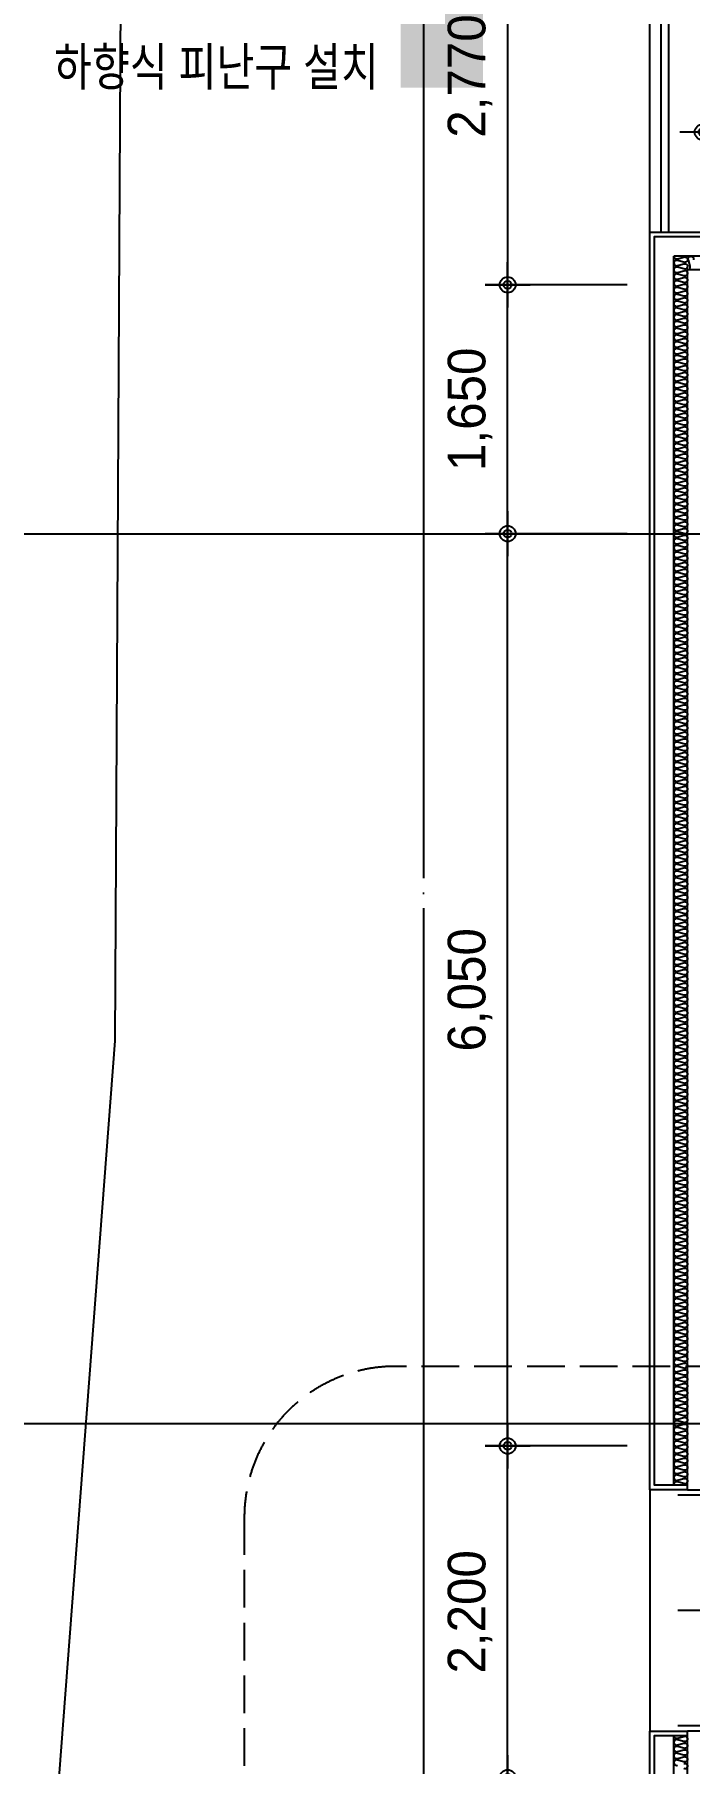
# Model space of a CAD drawing. Header units: millimetres. Extents: x 0 to 1390178, y 0 to 110113.
# Drawn here: x 518692 to 523035, y 28526 to 39991 of the extents above; entities that cross this region are included whole.
import ezdxf
from ezdxf.enums import TextEntityAlignment as Align
from ezdxf.xclip import XClip

# ---------------------------------------------------------------- set-up
doc = ezdxf.new("R2018")
doc.units = ezdxf.units.MM
doc.header["$LTSCALE"] = 100
doc.header["$XCLIPFRAME"] = 0
for name, pattern in [('HID2', [3.5, 2.5, -1]), ('X - 평면도$0$CEN', [62, 60, -1, 0, -1]), ('X - 평면도$0$HID', [1.5, 1, -0.5]), ('X - 평면도$0$HIDDEN', [0.375, 0.25, -0.125])]:
    doc.linetypes.add(name, pattern=pattern)
doc.layers.get('DEFPOINTS').update_dxf_attribs({"color": 145})
for name, color, linetype in [('AA-XXXX-TEXT', 3, 'Continuous'), ('DIM', 7, 'Continuous'), ('sm3', 3, 'HID2'), ('X - SHEET$0$AA-BORD-TEXT', 3, 'Continuous'), ('X - 평면도$0$00-피난사다리', 8, 'Continuous'), ('X - 평면도$0$A-CEN', 1, 'X - 평면도$0$CEN'), ('X - 평면도$0$A-INS', 9, 'Continuous'), ('X - 평면도$0$A-TILE', 253, 'Continuous'), ('X - 평면도$0$AA-DWXM-DOOR', 4, 'Continuous'), ('X - 평면도$0$AA-DWXM-WIND', 4, 'Continuous'), ('X - 평면도$0$AA-EL-PCN4', 4, 'Continuous'), ('X - 평면도$0$AA-EL-PCN8', 8, 'Continuous'), ('X - 평면도$0$AA-WAXM-CONC', 2, 'Continuous'), ('X - 평면도$0$AA-XXXX-CNTL', 1, 'X - 평면도$0$CEN'), ('X - 평면도$0$AA-XXXX-FINL', 6, 'Continuous')]:
    doc.layers.add(name, color=color, linetype=linetype)
doc.layers.add('X - 평면도$0$DEFPOINT', color=163, linetype='Continuous', plot=False)
doc.styles.add('HAUD01', font='Dotum.ttf')
doc.styles.get("Standard").update_dxf_attribs({"font": 'Dotum.ttf'})
doc.styles.add('X - SHEET$0$HAUD01', font='Dotum.ttf')
doc.dimstyles.new('HAUD-80', dxfattribs={"dimscale": 100, "dimtxt": 2.5, "dimasz": 0.5, "dimexe": 0, "dimexo": 1.5, "dimgap": 1, "dimtad": 1, "dimdec": 0, "dimdsep": 46, "dimlunit": 6, "dimtxsty": 'HAUD01', "dimblk": 'Z_DOT', "dimcen": 2.5, "dimdle": 1.5, "dimclrd": 7, "dimclre": 7, "dimclrt": 4, "dimadec": 0, "dimazin": 0, "dimtfac": 1, "dimtdec": 0, "dimtix": 1, "dimtmove": 2, "dimatfit": 3, "dimfxl": 1, "dimtvp": 1, "dimtolj": 1, "dimtzin": 0, "dimarcsym": 0})

# ---------------------------------------------------------------- blocks, each defined once
blk = doc.blocks.new('X - SHEET$0$HAUDsheetV')
at = {"layer": 'X - SHEET$0$AA-BORD-TEXT', "color": 3, "style": 'X - SHEET$0$HAUD01'}
for tag, p in [('PJCode', (786, 567.94)), ('작성자', (786.11, 194.82)), ('검토자', (786.11, 181.82)), ('최종검토자', (786.11, 168.82)), ('승인자', (786.11, 155.82)), ('일자', (786.83, 144.02)), ('개정번호', (812, 65.92))]:
    blk.add_attdef(tag, text='', height=3, dxfattribs=at).set_placement(p, align=Align.MIDDLE_CENTER)
at = {"layer": 'X - SHEET$0$AA-BORD-TEXT', "color": 3, "lineweight": 30, "flags": 104}
blk.add_attdef('PJTitle', text='', height=4, dxfattribs=at).set_placement((787.25, 536.62), align=Align.MIDDLE_CENTER)
blk = doc.blocks.new('X - SHEET')
ref = blk.add_blockref('X - SHEET$0$HAUDsheetV', (-100, 0), dxfattribs=dict(xscale=100, yscale=100, zscale=100))
lines = blk.add_mtext('중랑구 상봉동 116-49번지 일원 2030 청년주택 \\P신축공사', dxfattribs={"layer": 'X - SHEET$0$AA-BORD-TEXT', "color": 3, "insert": (78625, 53662), "char_height": 5056.52, "attachment_point": 1})
ref.add_attrib('PJTitle', '', (78625, 53662), dxfattribs={"flags": 104}).embed_mtext(lines)
blk = doc.blocks.new('X - 평면도$0$A$C5FB3742D')
at = {"layer": 'X - 평면도$0$AA-DWXM-DOOR', "color": 8}
for p, q in [((40, 640), (644, 640)), ((55, 600), (665, 600)), ((55, 540), (665, 540))]:
    blk.add_line(p, q, dxfattribs=at)
at = {"layer": 'X - 평면도$0$AA-DWXM-DOOR'}
for points in [[(680, 1280), (680, 640), (644, 640), (644, 1280), (680, 1280)], [(10, 640), (10, 540), (55, 540), (55, 600), (40, 600), (40, 640), (10, 640)], [(710, 640), (710, 540), (665, 540), (665, 600), (680, 600), (680, 640), (710, 640)]]:
    blk.add_lwpolyline(points, dxfattribs=at)
blk.add_arc((680, 640), 640, 90, 180, dxfattribs=at)
at = {"layer": 'X - 평면도$0$DEFPOINT'}
for p, q in [((0, 640), (0, 540)), ((720, 640), (720, 540))]:
    blk.add_line(p, q, dxfattribs=at)
blk = doc.blocks.new('X - 평면도$0$A$Ca3206710')
at = {"layer": 'X - 평면도$0$00-피난사다리', "linetype": 'X - 평면도$0$HID'}
for p, q in [((730, 350), (0, -350)), ((730, -350), (0, 350))]:
    blk.add_line(p, q, dxfattribs=at)
blk.add_lwpolyline([(730, -350), (0, -350), (0, 350), (730, 350)], close=True, dxfattribs=at)
blk.add_lwpolyline([(671, -320), (59, -320, -0.418138), (30, -291), (30, 291, -0.418138), (59, 320), (671, 320, -0.311699), (700, 291), (700, -291, -0.314159)], format="xyb", close=True, dxfattribs=at)
blk.add_circle((378, 0), 325, dxfattribs=at)
blk = doc.blocks.new('X - 평면도$0$A$Ce2f8f54b')
at = {"layer": 'X - 평면도$0$00-피난사다리'}
blk.add_hatch(color=256, dxfattribs=at).paths.add_polyline_path([(-46, 632), (0, 676), (46, 632), (23, 632), (23, 570), (-23, 570), (-23, 632)])
at = {"layer": 'X - 평면도$0$00-피난사다리', "color": 4}
blk.add_line((-350, 54, 0), (350, 54, 0), dxfattribs=at)
blk.add_lwpolyline([(350, 0), (-350, 0), (-350, 730), (350, 730)], close=True, dxfattribs=at)
at = {"layer": 'X - 평면도$0$00-피난사다리', "linetype": 'X - 평면도$0$HIDDEN', "elevation": 0}
blk.add_lwpolyline([(320, 671), (320, 59, -0.414214), (291, 30), (-291, 30, -0.414214), (-320, 59), (-320, 671, -0.414214), (-291, 700), (291, 700, -0.414214)], format="xyb", close=True, dxfattribs=at)
at = {"layer": 'X - 평면도$0$00-피난사다리', "elevation": 0}
for points in [[(-46, 632), (0, 676), (46, 632), (23, 632), (23, 570), (-23, 570), (-23, 632)], [(-305, 54), (-327, 54), (-327, 167), (-305, 167)], [(327, 54), (305, 54), (305, 167), (327, 167)], [(-122, 54), (-122, 77), (-256, 77), (-256, 54)], [(94, 27), (94, 54), (-94, 54), (-94, 27)], [(122, 54), (122, 77), (256, 77), (256, 54)]]:
    blk.add_lwpolyline(points, close=True, dxfattribs=at)
at = {"layer": 'X - 평면도$0$00-피난사다리', "color": 4}
blk.add_circle((0, 378, 0), 325, dxfattribs=at)
blk = doc.blocks.new('X - 평면도$0$A$Ca230da53')
at = {"layer": 'X - 평면도$0$A-TILE'}
for p, q in [((550, 0), (550, -1100)), ((750, 0), (750, -40)), ((950, 0), (950, -40)), ((1150, 0), (1150, -40)), ((450, -200), (730, -200)), ((750, -263), (750, -1100)), ((450, -400), (821, -400)), ((950, -540), (950, -1100)), ((450, -600), (1040, -600)), ((1150, -648), (1150, -1100)), ((450, -800), (1350, -800)), ((450, -1000), (1350, -1000)), ((450, -1200), (550, -1200)), ((1280, -1200), (1350, -1200)), ((450, -1400), (550, -1400)), ((1280, -1400), (1350, -1400)), ((450, -1600), (550, -1600)), ((1280, -1600), (1350, -1600)), ((450, -1800), (550, -1800)), ((550, -1800), (550, -2070)), ((750, -1800), (750, -2070)), ((950, -1800), (950, -2070)), ((1150, -1800), (1150, -2070)), ((1280, -1800), (1350, -1800)), ((450, -2000), (1350, -2000))]:
    blk.add_line(p, q, dxfattribs=at)
at = {"layer": 'X - 평면도$0$AA-DWXM-WIND', "color": 8}
for p, q in [((1350, -2010), (1350, -710)), ((1450, -2010), (1450, -710))]:
    blk.add_line(p, q, dxfattribs=at)
at = {"layer": 'X - 평면도$0$AA-DWXM-WIND'}
for p, q in [((1390, -710), (1390, -2010)), ((1410, -710), (1410, -2010))]:
    blk.add_line(p, q, dxfattribs=at)
blk.add_lwpolyline([(1350, -2010), (1350, -2060), (1450, -2060), (1450, -2010)], close=True, dxfattribs=at)
at = {"layer": 'X - 평면도$0$AA-EL-PCN4'}
for p, q in [((0, -2070), (0, 0)), ((75, -2070), (75, 0)), ((125, -2070), (125, 0)), ((450, -2070), (450, 0))]:
    blk.add_line(p, q, dxfattribs=at)
blk.add_blockref('X - 평면도$0$A$Ca3206710', (550, -715, 0))
at = {"xscale": -1, "rotation": 270}
blk.add_blockref('X - 평면도$0$A$Ce2f8f54b', (550, -1450), dxfattribs=at)
at = {"layer": 'X - 평면도$0$AA-WAXM-CONC', "rotation": 90}
blk.add_blockref('X - 평면도$0$A$C5FB3742D', (1990, -720), dxfattribs=at)
blk = doc.blocks.new('X - 평면도$0$2F PL')
at = {"layer": 'X - 평면도$0$AA-WAXM-CONC'}
for p, q in [((-44367, 13031), (-44367, 21121)), ((-43267, 21121), (-44367, 21121)), ((-44367, 13031), (-44167, 13031)), ((-44367, 11431), (-44167, 11431)), ((-44367, 10651), (-44367, 11431))]:
    blk.add_line(p, q, dxfattribs=at)
blk = doc.blocks.new('X - 평면도', base_point=(-475.4, -286.7))
at = {"layer": 'X - 평면도$0$A-CEN', "color": 5}
blk.add_line((792522, 68689.6), (792522, 22495.2), dxfattribs=at)
at = {"layer": 'X - 평면도$0$A-INS'}
for p, q in [((794182, 46263.1), (794182, 54413.1)), ((795372, 54413.1), (794182, 54413.1)), ((794182, 43883.1), (794182, 44603.1))]:
    blk.add_line(p, q, dxfattribs=at)
for points in [[(794182, 54413.1, 0.5248557), (794206.4, 54396.3), (794247.6, 54407.4, -1.4491979), (794247.6, 54373.8), (794206.4, 54384.9, 0.5248557), (794182, 54368.1, 0.5248557), (794206.4, 54351.3), (794247.6, 54362.4, -1.4491979), (794247.6, 54328.8), (794206.4, 54339.9, 0.5248557), (794182, 54323.1, 0.5248557), (794206.4, 54306.3), (794247.6, 54317.4, -1.4491979), (794247.6, 54283.8), (794206.4, 54294.9, 0.5248557), (794182, 54278.1, 0.5248557), (794206.4, 54261.3), (794247.6, 54272.4, -1.4491979), (794247.6, 54238.8), (794206.4, 54249.9, 0.5248557), (794182, 54233.1, 0.5248557), (794206.4, 54216.3), (794247.6, 54227.4, -1.4491979), (794247.6, 54193.8), (794206.4, 54204.9, 0.5248557), (794182, 54188.1, 0.5248557), (794206.4, 54171.3), (794247.6, 54182.4, -1.4491979), (794247.6, 54148.8), (794206.4, 54159.9, 0.5248557), (794182, 54143.1, 0.5248557), (794206.4, 54126.3), (794247.6, 54137.4, -1.4491979), (794247.6, 54103.8), (794206.4, 54114.9, 0.5248557), (794182, 54098.1, 0.5248557), (794206.4, 54081.3), (794247.6, 54092.4, -1.4491979), (794247.6, 54058.8), (794206.4, 54069.9, 0.5248557), (794182, 54053.1, 0.5248557), (794206.4, 54036.3), (794247.6, 54047.4, -1.4491979), (794247.6, 54013.8), (794206.4, 54024.9, 0.5248557), (794182, 54008.1, 0.5248557), (794206.4, 53991.3), (794247.6, 54002.4, -1.4491979), (794247.6, 53968.8), (794206.4, 53979.9, 0.5248557), (794182, 53963.1, 0.5248557), (794206.4, 53946.3), (794247.6, 53957.4, -1.4491979), (794247.6, 53923.8), (794206.4, 53934.9, 0.5248557), (794182, 53918.1, 0.5248557), (794206.4, 53901.3), (794247.6, 53912.4, -1.4491979), (794247.6, 53878.8), (794206.4, 53889.9, 0.5248557), (794182, 53873.1, 0.5248557), (794206.4, 53856.3), (794247.6, 53867.4, -1.4491979), (794247.6, 53833.8), (794206.4, 53844.9, 0.5248557), (794182, 53828.1, 0.5248557), (794206.4, 53811.3), (794247.6, 53822.4, -1.4491979), (794247.6, 53788.8), (794206.4, 53799.9, 0.5248557), (794182, 53783.1, 0.5248557), (794206.4, 53766.3), (794247.6, 53777.4, -1.4491979), (794247.6, 53743.8), (794206.4, 53754.9, 0.5248557), (794182, 53738.1, 0.5248557), (794206.4, 53721.3), (794247.6, 53732.4, -1.4491979), (794247.6, 53698.8), (794206.4, 53709.9, 0.5248557), (794182, 53693.1, 0.5248557), (794206.4, 53676.3), (794247.6, 53687.4, -1.4491979), (794247.6, 53653.8), (794206.4, 53664.9, 0.5248557), (794182, 53648.1, 0.5248557), (794206.4, 53631.3), (794247.6, 53642.4, -1.4491979), (794247.6, 53608.8), (794206.4, 53619.9, 0.5248557), (794182, 53603.1, 0.5248557), (794206.4, 53586.3), (794247.6, 53597.4, -1.4491979), (794247.6, 53563.8), (794206.4, 53574.9, 0.5248557), (794182, 53558.1, 0.5248557), (794206.4, 53541.3), (794247.6, 53552.4, -1.4491979), (794247.6, 53518.8), (794206.4, 53529.9, 0.5248557), (794182, 53513.1, 0.5248557), (794206.4, 53496.3), (794247.6, 53507.4, -1.4491979), (794247.6, 53473.8), (794206.4, 53484.9, 0.5248557), (794182, 53468.1, 0.5248557), (794206.4, 53451.3), (794247.6, 53462.4, -1.4491979), (794247.6, 53428.8), (794206.4, 53439.9, 0.5248557), (794182, 53423.1, 0.5248557), (794206.4, 53406.3), (794247.6, 53417.4, -1.4491979), (794247.6, 53383.8), (794206.4, 53394.9, 0.5248557), (794182, 53378.1, 0.5248557), (794206.4, 53361.3), (794247.6, 53372.4, -1.4491979), (794247.6, 53338.8), (794206.4, 53349.9, 0.5248557), (794182, 53333.1, 0.5248557), (794206.4, 53316.3), (794247.6, 53327.4, -1.4491979), (794247.6, 53293.8), (794206.4, 53304.9, 0.5248557), (794182, 53288.1, 0.5248557), (794206.4, 53271.3), (794247.6, 53282.4, -1.4491979), (794247.6, 53248.8), (794206.4, 53259.9, 0.5248557), (794182, 53243.1, 0.5248557), (794206.4, 53226.3), (794247.6, 53237.4, -1.4491979), (794247.6, 53203.8), (794206.4, 53214.9, 0.5248557), (794182, 53198.1, 0.5248557), (794206.4, 53181.3), (794247.6, 53192.4, -1.4491979), (794247.6, 53158.8), (794206.4, 53169.9, 0.5248557), (794182, 53153.1, 0.5248557), (794206.4, 53136.3), (794247.6, 53147.4, -1.4491979), (794247.6, 53113.8), (794206.4, 53124.9, 0.5248557), (794182, 53108.1, 0.5248557), (794206.4, 53091.3), (794247.6, 53102.4, -1.4491979), (794247.6, 53068.8), (794206.4, 53079.9, 0.5248557), (794182, 53063.1, 0.5248557), (794206.4, 53046.3), (794247.6, 53057.4, -1.4491979), (794247.6, 53023.8), (794206.4, 53034.9, 0.5248557), (794182, 53018.1, 0.5248557), (794206.4, 53001.3), (794247.6, 53012.4, -1.4491979), (794247.6, 52978.8), (794206.4, 52989.9, 0.5248557), (794182, 52973.1, 0.5248557), (794206.4, 52956.3), (794247.6, 52967.4, -1.4491979), (794247.6, 52933.8), (794206.4, 52944.9, 0.5248557), (794182, 52928.1, 0.5248557), (794206.4, 52911.3), (794247.6, 52922.4, -1.4491979), (794247.6, 52888.8), (794206.4, 52899.9, 0.5248557), (794182, 52883.1, 0.5248557), (794206.4, 52866.3), (794247.6, 52877.4, -1.4491979), (794247.6, 52843.8), (794206.4, 52854.9, 0.5248557), (794182, 52838.1, 0.5248557), (794206.4, 52821.3), (794247.6, 52832.4, -1.4491979), (794247.6, 52798.8), (794206.4, 52809.9, 0.5248557), (794182, 52793.1, 0.5248557), (794206.4, 52776.3), (794247.6, 52787.4, -1.4491979), (794247.6, 52753.8), (794206.4, 52764.9, 0.5248557), (794182, 52748.1, 0.5248557), (794206.4, 52731.3), (794247.6, 52742.4, -1.4491979), (794247.6, 52708.8), (794206.4, 52719.9, 0.5248557), (794182, 52703.1, 0.5248557), (794206.4, 52686.3), (794247.6, 52697.4, -1.4491979), (794247.6, 52663.8), (794206.4, 52674.9, 0.5248557), (794182, 52658.1, 0.5248557), (794206.4, 52641.3), (794247.6, 52652.4, -1.4491979), (794247.6, 52618.8), (794206.4, 52629.9, 0.5248557), (794182, 52613.1, 0.5248557), (794206.4, 52596.3), (794247.6, 52607.4, -1.4491979), (794247.6, 52573.8), (794206.4, 52584.9, 0.5248557), (794182, 52568.1, 0.5248557), (794206.4, 52551.3), (794247.6, 52562.4, -1.4491979), (794247.6, 52528.8), (794206.4, 52539.9, 0.5248557), (794182, 52523.1, 0.5248557), (794206.4, 52506.3), (794247.6, 52517.4, -1.4491979), (794247.6, 52483.8), (794206.4, 52494.9, 0.5248557), (794182, 52478.1, 0.5248557), (794206.4, 52461.3), (794247.6, 52472.4, -1.4491979), (794247.6, 52438.8), (794206.4, 52449.9, 0.5248557), (794182, 52433.1, 0.5248557), (794206.4, 52416.3), (794247.6, 52427.4, -1.4491979), (794247.6, 52393.8), (794206.4, 52404.9, 0.5248557), (794182, 52388.1, 0.5248557), (794206.4, 52371.3), (794247.6, 52382.4, -1.4491979), (794247.6, 52348.8), (794206.4, 52359.9, 0.5248557), (794182, 52343.1, 0.5248557), (794206.4, 52326.3), (794247.6, 52337.4, -1.4491979), (794247.6, 52303.8), (794206.4, 52314.9, 0.5248557), (794182, 52298.1, 0.5248557), (794206.4, 52281.3), (794247.6, 52292.4, -1.4491979), (794247.6, 52258.8), (794206.4, 52269.9, 0.5248557), (794182, 52253.1, 0.5248557), (794206.4, 52236.3), (794247.6, 52247.4, -1.4491979), (794247.6, 52213.8), (794206.4, 52224.9, 0.5248557), (794182, 52208.1, 0.5248557), (794206.4, 52191.3), (794247.6, 52202.4, -1.4491979), (794247.6, 52168.8), (794206.4, 52179.9, 0.5248557), (794182, 52163.1, 0.5248557), (794206.4, 52146.3), (794247.6, 52157.4, -1.4491979), (794247.6, 52123.8), (794206.4, 52134.9, 0.5248557), (794182, 52118.1, 0.5248557), (794206.4, 52101.3), (794247.6, 52112.4, -1.4491979), (794247.6, 52078.8), (794206.4, 52089.9, 0.5248557), (794182, 52073.1, 0.5248557), (794206.4, 52056.3), (794247.6, 52067.4, -1.4491979), (794247.6, 52033.8), (794206.4, 52044.9, 0.5248557), (794182, 52028.1, 0.5248557), (794206.4, 52011.3), (794247.6, 52022.4, -1.4491979), (794247.6, 51988.8), (794206.4, 51999.9, 0.5248557), (794182, 51983.1, 0.5248557), (794206.4, 51966.3), (794247.6, 51977.4, -1.4491979), (794247.6, 51943.8), (794206.4, 51954.9, 0.5248557), (794182, 51938.1, 0.5248557), (794206.4, 51921.3), (794247.6, 51932.4, -1.4491979), (794247.6, 51898.8), (794206.4, 51909.9, 0.5248557), (794182, 51893.1, 0.5248557), (794206.4, 51876.3), (794247.6, 51887.4, -1.4491979), (794247.6, 51853.8), (794206.4, 51864.9, 0.5248557), (794182, 51848.1, 0.5248557), (794206.4, 51831.3), (794247.6, 51842.4, -1.4491979), (794247.6, 51808.8), (794206.4, 51819.9, 0.5248557), (794182, 51803.1, 0.5248557), (794206.4, 51786.3), (794247.6, 51797.4, -1.4491979), (794247.6, 51763.8), (794206.4, 51774.9, 0.5248557), (794182, 51758.1, 0.5248557), (794206.4, 51741.3), (794247.6, 51752.4, -1.4491979), (794247.6, 51718.8), (794206.4, 51729.9, 0.5248557), (794182, 51713.1, 0.5248557), (794206.4, 51696.3), (794247.6, 51707.4, -1.4491979), (794247.6, 51673.8), (794206.4, 51684.9, 0.5248557), (794182, 51668.1, 0.5248557), (794206.4, 51651.3), (794247.6, 51662.4, -1.4491979), (794247.6, 51628.8), (794206.4, 51639.9, 0.5248557), (794182, 51623.1, 0.5248557), (794206.4, 51606.3), (794247.6, 51617.4, -1.4491979), (794247.6, 51583.8), (794206.4, 51594.9, 0.5248557), (794182, 51578.1, 0.5248557), (794206.4, 51561.3), (794247.6, 51572.4, -1.4491979), (794247.6, 51538.8), (794206.4, 51549.9, 0.5248557), (794182, 51533.1, 0.5248557), (794206.4, 51516.3), (794247.6, 51527.4, -1.4491979), (794247.6, 51493.8), (794206.4, 51504.9, 0.5248557), (794182, 51488.1, 0.5248557), (794206.4, 51471.3), (794247.6, 51482.4, -1.4491979), (794247.6, 51448.8), (794206.4, 51459.9, 0.5248557), (794182, 51443.1, 0.5248557), (794206.4, 51426.3), (794247.6, 51437.4, -1.4491979), (794247.6, 51403.8), (794206.4, 51414.9, 0.5248557), (794182, 51398.1, 0.5248557), (794206.4, 51381.3), (794247.6, 51392.4, -1.4491979), (794247.6, 51358.8), (794206.4, 51369.9, 0.5248557), (794182, 51353.1, 0.5248557), (794206.4, 51336.3), (794247.6, 51347.4, -1.4491979), (794247.6, 51313.8), (794206.4, 51324.9, 0.5248557), (794182, 51308.1, 0.5248557), (794206.4, 51291.3), (794247.6, 51302.4, -1.4491979), (794247.6, 51268.8), (794206.4, 51279.9, 0.5248557), (794182, 51263.1, 0.5248557), (794206.4, 51246.3), (794247.6, 51257.4, -1.4491979), (794247.6, 51223.8), (794206.4, 51234.9, 0.5248557), (794182, 51218.1, 0.5248557), (794206.4, 51201.3), (794247.6, 51212.4, -1.4491979), (794247.6, 51178.8), (794206.4, 51189.9, 0.5248557), (794182, 51173.1, 0.5248557), (794206.4, 51156.3), (794247.6, 51167.4, -1.4491979), (794247.6, 51133.8), (794206.4, 51144.9, 0.5248557), (794182, 51128.1, 0.5248557), (794206.4, 51111.3), (794247.6, 51122.4, -1.4491979), (794247.6, 51088.8), (794206.4, 51099.9, 0.5248557), (794182, 51083.1, 0.5248557), (794206.4, 51066.3), (794247.6, 51077.4, -1.4491979), (794247.6, 51043.8), (794206.4, 51054.9, 0.5248557), (794182, 51038.1, 0.5248557), (794206.4, 51021.3), (794247.6, 51032.4, -1.4491979), (794247.6, 50998.8), (794206.4, 51009.9, 0.5248557), (794182, 50993.1, 0.5248557), (794206.4, 50976.3), (794247.6, 50987.4, -1.4491979), (794247.6, 50953.8), (794206.4, 50964.9, 0.5248557), (794182, 50948.1, 0.5248557), (794206.4, 50931.3), (794247.6, 50942.4, -1.4491979), (794247.6, 50908.8), (794206.4, 50919.9, 0.5248557), (794182, 50903.1, 0.5248557), (794206.4, 50886.3), (794247.6, 50897.4, -1.4491979), (794247.6, 50863.8), (794206.4, 50874.9, 0.5248557), (794182, 50858.1, 0.5248557), (794206.4, 50841.3), (794247.6, 50852.4, -1.4491979), (794247.6, 50818.8), (794206.4, 50829.9, 0.5248557), (794182, 50813.1, 0.5248557), (794206.4, 50796.3), (794247.6, 50807.4, -1.4491979), (794247.6, 50773.8), (794206.4, 50784.9, 0.5248557), (794182, 50768.1, 0.5248557), (794206.4, 50751.3), (794247.6, 50762.4, -1.4491979), (794247.6, 50728.8), (794206.4, 50739.9, 0.5248557), (794182, 50723.1, 0.5248557), (794206.4, 50706.3), (794247.6, 50717.4, -1.4491979), (794247.6, 50683.8), (794206.4, 50694.9, 0.5248557), (794182, 50678.1, 0.5248557), (794206.4, 50661.3), (794247.6, 50672.4, -1.4491979), (794247.6, 50638.8), (794206.4, 50649.9, 0.5248557), (794182, 50633.1, 0.5248557), (794206.4, 50616.3), (794247.6, 50627.4, -1.4491979), (794247.6, 50593.8), (794206.4, 50604.9, 0.5248557), (794182, 50588.1, 0.5248557), (794206.4, 50571.3), (794247.6, 50582.4, -1.4491979), (794247.6, 50548.8), (794206.4, 50559.9, 0.5248557), (794182, 50543.1, 0.5248557), (794206.4, 50526.3), (794247.6, 50537.4, -1.4491979), (794247.6, 50503.8), (794206.4, 50514.9, 0.5248557), (794182, 50498.1, 0.5248557), (794206.4, 50481.3), (794247.6, 50492.4, -1.4491979), (794247.6, 50458.8), (794206.4, 50469.9, 0.5248557), (794182, 50453.1, 0.5248557), (794206.4, 50436.3), (794247.6, 50447.4, -1.4491979), (794247.6, 50413.8), (794206.4, 50424.9, 0.5248557), (794182, 50408.1, 0.5248557), (794206.4, 50391.3), (794247.6, 50402.4, -1.4491979), (794247.6, 50368.8), (794206.4, 50379.9, 0.5248557), (794182, 50363.1, 0.5248557), (794206.4, 50346.3), (794247.6, 50357.4, -1.4491979), (794247.6, 50323.8), (794206.4, 50334.9, 0.5248557), (794182, 50318.1, 0.5248557), (794206.4, 50301.3), (794247.6, 50312.4, -1.4491979), (794247.6, 50278.8), (794206.4, 50289.9, 0.5248557), (794182, 50273.1, 0.5248557), (794206.4, 50256.3), (794247.6, 50267.4, -1.4491979), (794247.6, 50233.8), (794206.4, 50244.9, 0.5248557), (794182, 50228.1, 0.5248557), (794206.4, 50211.3), (794247.6, 50222.4, -1.4491979), (794247.6, 50188.8), (794206.4, 50199.9, 0.5248557), (794182, 50183.1, 0.5248557), (794206.4, 50166.3), (794247.6, 50177.4, -1.4491979), (794247.6, 50143.8), (794206.4, 50154.9, 0.5248557), (794182, 50138.1, 0.5248557), (794206.4, 50121.3), (794247.6, 50132.4, -1.4491979), (794247.6, 50098.8), (794206.4, 50109.9, 0.5248557), (794182, 50093.1, 0.5248557), (794206.4, 50076.3), (794247.6, 50087.4, -1.4491979), (794247.6, 50053.8), (794206.4, 50064.9, 0.5248557), (794182, 50048.1, 0.5248557), (794206.4, 50031.3), (794247.6, 50042.4, -1.4491979), (794247.6, 50008.8), (794206.4, 50019.9, 0.5248557), (794182, 50003.1, 0.5248557), (794206.4, 49986.3), (794247.6, 49997.4, -1.4491979), (794247.6, 49963.8), (794206.4, 49974.9, 0.5248557), (794182, 49958.1, 0.5248557), (794206.4, 49941.3), (794247.6, 49952.4, -1.4491979), (794247.6, 49918.8), (794206.4, 49929.9, 0.5248557), (794182, 49913.1, 0.5248557), (794206.4, 49896.3), (794247.6, 49907.4, -1.4491979), (794247.6, 49873.8), (794206.4, 49884.9, 0.5248557), (794182, 49868.1, 0.5248557), (794206.4, 49851.3), (794247.6, 49862.4, -1.4491979), (794247.6, 49828.8), (794206.4, 49839.9, 0.5248557), (794182, 49823.1, 0.5248557), (794206.4, 49806.3), (794247.6, 49817.4, -1.4491979), (794247.6, 49783.8), (794206.4, 49794.9, 0.5248557), (794182, 49778.1, 0.5248557), (794206.4, 49761.3), (794247.6, 49772.4, -1.4491979), (794247.6, 49738.8), (794206.4, 49749.9, 0.5248557), (794182, 49733.1, 0.5248557), (794206.4, 49716.3), (794247.6, 49727.4, -1.4491979), (794247.6, 49693.8), (794206.4, 49704.9, 0.5248557), (794182, 49688.1, 0.5248557), (794206.4, 49671.3), (794247.6, 49682.4, -1.4491979), (794247.6, 49648.8), (794206.4, 49659.9, 0.5248557), (794182, 49643.1, 0.5248557), (794206.4, 49626.3), (794247.6, 49637.4, -1.4491979), (794247.6, 49603.8), (794206.4, 49614.9, 0.5248557), (794182, 49598.1, 0.5248557), (794206.4, 49581.3), (794247.6, 49592.4, -1.4491979), (794247.6, 49558.8), (794206.4, 49569.9, 0.5248557), (794182, 49553.1, 0.5248557), (794206.4, 49536.3), (794247.6, 49547.4, -1.4491979), (794247.6, 49513.8), (794206.4, 49524.9, 0.5248557), (794182, 49508.1, 0.5248557), (794206.4, 49491.3), (794247.6, 49502.4, -1.4491979), (794247.6, 49468.8), (794206.4, 49479.9, 0.5248557), (794182, 49463.1, 0.5248557), (794206.4, 49446.3), (794247.6, 49457.4, -1.4491979), (794247.6, 49423.8), (794206.4, 49434.9, 0.5248557), (794182, 49418.1, 0.5248557), (794206.4, 49401.3), (794247.6, 49412.4, -1.4491979), (794247.6, 49378.8), (794206.4, 49389.9, 0.5248557), (794182, 49373.1, 0.5248557), (794206.4, 49356.3), (794247.6, 49367.4, -1.4491979), (794247.6, 49333.8), (794206.4, 49344.9, 0.5248557), (794182, 49328.1, 0.5248557), (794206.4, 49311.3), (794247.6, 49322.4, -1.4491979), (794247.6, 49288.8), (794206.4, 49299.9, 0.5248557), (794182, 49283.1, 0.5248557), (794206.4, 49266.3), (794247.6, 49277.4, -1.4491979), (794247.6, 49243.8), (794206.4, 49254.9, 0.5248557), (794182, 49238.1, 0.5248557), (794206.4, 49221.3), (794247.6, 49232.4, -1.4491979), (794247.6, 49198.8), (794206.4, 49209.9, 0.5248557), (794182, 49193.1, 0.5248557), (794206.4, 49176.3), (794247.6, 49187.4, -1.4491979), (794247.6, 49153.8), (794206.4, 49164.9, 0.5248557), (794182, 49148.1, 0.5248557), (794206.4, 49131.3), (794247.6, 49142.4, -1.4491979), (794247.6, 49108.8), (794206.4, 49119.9, 0.5248557), (794182, 49103.1, 0.5248557), (794206.4, 49086.3), (794247.6, 49097.4, -1.4491979), (794247.6, 49063.8), (794206.4, 49074.9, 0.5248557), (794182, 49058.1, 0.5248557), (794206.4, 49041.3), (794247.6, 49052.4, -1.4491979), (794247.6, 49018.8), (794206.4, 49029.9, 0.5248557), (794182, 49013.1, 0.5248557), (794206.4, 48996.3), (794247.6, 49007.4, -1.4491979), (794247.6, 48973.8), (794206.4, 48984.9, 0.5248557), (794182, 48968.1, 0.5248557), (794206.4, 48951.3), (794247.6, 48962.4, -1.4491979), (794247.6, 48928.8), (794206.4, 48939.9, 0.5248557), (794182, 48923.1, 0.5248557), (794206.4, 48906.3), (794247.6, 48917.4, -1.4491979), (794247.6, 48883.8), (794206.4, 48894.9, 0.5248557), (794182, 48878.1, 0.5248557), (794206.4, 48861.3), (794247.6, 48872.4, -1.4491979), (794247.6, 48838.8), (794206.4, 48849.9, 0.5248557), (794182, 48833.1, 0.5248557), (794206.4, 48816.3), (794247.6, 48827.4, -1.4491979), (794247.6, 48793.8), (794206.4, 48804.9, 0.5248557), (794182, 48788.1, 0.5248557), (794206.4, 48771.3), (794247.6, 48782.4, -1.4491979), (794247.6, 48748.8), (794206.4, 48759.9, 0.5248557), (794182, 48743.1, 0.5248557), (794206.4, 48726.3), (794247.6, 48737.4, -1.4491979), (794247.6, 48703.8), (794206.4, 48714.9, 0.5248557), (794182, 48698.1, 0.5248557), (794206.4, 48681.3), (794247.6, 48692.4, -1.4491979), (794247.6, 48658.8), (794206.4, 48669.9, 0.5248557), (794182, 48653.1, 0.5248557), (794206.4, 48636.3), (794247.6, 48647.4, -1.4491979), (794247.6, 48613.8), (794206.4, 48624.9, 0.5248557), (794182, 48608.1, 0.5248557), (794206.4, 48591.3), (794247.6, 48602.4, -1.4491979), (794247.6, 48568.8), (794206.4, 48579.9, 0.5248557), (794182, 48563.1, 0.5248557), (794206.4, 48546.3), (794247.6, 48557.4, -1.4491979), (794247.6, 48523.8), (794206.4, 48534.9, 0.5248557), (794182, 48518.1, 0.5248557), (794206.4, 48501.3), (794247.6, 48512.4, -1.4491979), (794247.6, 48478.8), (794206.4, 48489.9, 0.5248557), (794182, 48473.1, 0.5248557), (794206.4, 48456.3), (794247.6, 48467.4, -1.4491979), (794247.6, 48433.8), (794206.4, 48444.9, 0.5248557), (794182, 48428.1, 0.5248557), (794206.4, 48411.3), (794247.6, 48422.4, -1.4491979), (794247.6, 48388.8), (794206.4, 48399.9, 0.5248557), (794182, 48383.1, 0.5248557), (794206.4, 48366.3), (794247.6, 48377.4, -1.4491979), (794247.6, 48343.8), (794206.4, 48354.9, 0.5248557), (794182, 48338.1, 0.5248557), (794206.4, 48321.3), (794247.6, 48332.4, -1.4491979), (794247.6, 48298.8), (794206.4, 48309.9, 0.5248557), (794182, 48293.1, 0.5248557), (794206.4, 48276.3), (794247.6, 48287.4, -1.4491979), (794247.6, 48253.8), (794206.4, 48264.9, 0.5248557), (794182, 48248.1, 0.5248557), (794206.4, 48231.3), (794247.6, 48242.4, -1.4491979), (794247.6, 48208.8), (794206.4, 48219.9, 0.5248557), (794182, 48203.1, 0.5248557), (794206.4, 48186.3), (794247.6, 48197.4, -1.4491979), (794247.6, 48163.8), (794206.4, 48174.9, 0.5248557), (794182, 48158.1, 0.5248557), (794206.4, 48141.3), (794247.6, 48152.4, -1.4491979), (794247.6, 48118.8), (794206.4, 48129.9, 0.5248557), (794182, 48113.1, 0.5248557), (794206.4, 48096.3), (794247.6, 48107.4, -1.4491979), (794247.6, 48073.8), (794206.4, 48084.9, 0.5248557), (794182, 48068.1, 0.5248557), (794206.4, 48051.3), (794247.6, 48062.4, -1.4491979), (794247.6, 48028.8), (794206.4, 48039.9, 0.5248557), (794182, 48023.1, 0.5248557), (794206.4, 48006.3), (794247.6, 48017.4, -1.4491979), (794247.6, 47983.8), (794206.4, 47994.9, 0.5248557), (794182, 47978.1, 0.5248557), (794206.4, 47961.3), (794247.6, 47972.4, -1.4491979), (794247.6, 47938.8), (794206.4, 47949.9, 0.5248557), (794182, 47933.1, 0.5248557), (794206.4, 47916.3), (794247.6, 47927.4, -1.4491979), (794247.6, 47893.8), (794206.4, 47904.9, 0.5248557), (794182, 47888.1, 0.5248557), (794206.4, 47871.3), (794247.6, 47882.4, -1.4491979), (794247.6, 47848.8), (794206.4, 47859.9, 0.5248557), (794182, 47843.1, 0.5248557), (794206.4, 47826.3), (794247.6, 47837.4, -1.4491979), (794247.6, 47803.8), (794206.4, 47814.9, 0.5248557), (794182, 47798.1, 0.5248557), (794206.4, 47781.3), (794247.6, 47792.4, -1.4491979), (794247.6, 47758.8), (794206.4, 47769.9, 0.5248557), (794182, 47753.1, 0.5248557), (794206.4, 47736.3), (794247.6, 47747.4, -1.4491979), (794247.6, 47713.8), (794206.4, 47724.9, 0.5248557), (794182, 47708.1, 0.5248557), (794206.4, 47691.3), (794247.6, 47702.4, -1.4491979), (794247.6, 47668.8), (794206.4, 47679.9, 0.5248557), (794182, 47663.1, 0.5248557), (794206.4, 47646.3), (794247.6, 47657.4, -1.4491979), (794247.6, 47623.8), (794206.4, 47634.9, 0.5248557), (794182, 47618.1, 0.5248557), (794206.4, 47601.3), (794247.6, 47612.4, -1.4491979), (794247.6, 47578.8), (794206.4, 47589.9, 0.5248557), (794182, 47573.1, 0.5248557), (794206.4, 47556.3), (794247.6, 47567.4, -1.4491979), (794247.6, 47533.8), (794206.4, 47544.9, 0.5248557), (794182, 47528.1, 0.5248557), (794206.4, 47511.3), (794247.6, 47522.4, -1.4491979), (794247.6, 47488.8), (794206.4, 47499.9, 0.5248557), (794182, 47483.1, 0.5248557), (794206.4, 47466.3), (794247.6, 47477.4, -1.4491979), (794247.6, 47443.8), (794206.4, 47454.9, 0.5248557), (794182, 47438.1, 0.5248557), (794206.4, 47421.3), (794247.6, 47432.4, -1.4491979), (794247.6, 47398.8), (794206.4, 47409.9, 0.5248557), (794182, 47393.1, 0.5248557), (794206.4, 47376.3), (794247.6, 47387.4, -1.4491979), (794247.6, 47353.8), (794206.4, 47364.9, 0.5248557), (794182, 47348.1, 0.5248557), (794206.4, 47331.3), (794247.6, 47342.4, -1.4491979), (794247.6, 47308.8), (794206.4, 47319.9, 0.5248557), (794182, 47303.1, 0.5248557), (794206.4, 47286.3), (794247.6, 47297.4, -1.4491979), (794247.6, 47263.8), (794206.4, 47274.9, 0.5248557), (794182, 47258.1, 0.5248557), (794206.4, 47241.3), (794247.6, 47252.4, -1.4491979), (794247.6, 47218.8), (794206.4, 47229.9, 0.5248557), (794182, 47213.1, 0.5248557), (794206.4, 47196.3), (794247.6, 47207.4, -1.4491979), (794247.6, 47173.8), (794206.4, 47184.9, 0.5248557), (794182, 47168.1, 0.5248557), (794206.4, 47151.3), (794247.6, 47162.4, -1.4491979), (794247.6, 47128.8), (794206.4, 47139.9, 0.5248557), (794182, 47123.1, 0.5248557), (794206.4, 47106.3), (794247.6, 47117.4, -1.4491979), (794247.6, 47083.8), (794206.4, 47094.9, 0.5248557), (794182, 47078.1, 0.5248557), (794206.4, 47061.3), (794247.6, 47072.4, -1.4491979), (794247.6, 47038.8), (794206.4, 47049.9, 0.5248557), (794182, 47033.1, 0.5248557), (794206.4, 47016.3), (794247.6, 47027.4, -1.4491979), (794247.6, 46993.8), (794206.4, 47004.9, 0.5248557), (794182, 46988.1, 0.5248557), (794206.4, 46971.3), (794247.6, 46982.4, -1.4491979), (794247.6, 46948.8), (794206.4, 46959.9, 0.5248557), (794182, 46943.1, 0.5248557), (794206.4, 46926.3), (794247.6, 46937.4, -1.4491979), (794247.6, 46903.8), (794206.4, 46914.9, 0.5248557), (794182, 46898.1, 0.5248557), (794206.4, 46881.3), (794247.6, 46892.4, -1.4491979), (794247.6, 46858.8), (794206.4, 46869.9, 0.5248557), (794182, 46853.1, 0.5248557), (794206.4, 46836.3), (794247.6, 46847.4, -1.4491979), (794247.6, 46813.8), (794206.4, 46824.9, 0.5248557), (794182, 46808.1, 0.5248557), (794206.4, 46791.3), (794247.6, 46802.4, -1.4491979), (794247.6, 46768.8), (794206.4, 46779.9, 0.5248557), (794182, 46763.1, 0.5248557), (794206.4, 46746.3), (794247.6, 46757.4, -1.4491979), (794247.6, 46723.8), (794206.4, 46734.9, 0.5248557), (794182, 46718.1, 0.5248557), (794206.4, 46701.3), (794247.6, 46712.4, -1.4491979), (794247.6, 46678.8), (794206.4, 46689.9, 0.5248557), (794182, 46673.1, 0.5248557), (794206.4, 46656.3), (794247.6, 46667.4, -1.4491979), (794247.6, 46633.8), (794206.4, 46644.9, 0.5248557), (794182, 46628.1, 0.5248557), (794206.4, 46611.3), (794247.6, 46622.4, -1.4491979), (794247.6, 46588.8), (794206.4, 46599.9, 0.5248557), (794182, 46583.1, 0.5248557), (794206.4, 46566.3), (794247.6, 46577.4, -1.4491979), (794247.6, 46543.8), (794206.4, 46554.9, 0.5248557), (794182, 46538.1, 0.5248557), (794206.4, 46521.3), (794247.6, 46532.4, -1.4491979), (794247.6, 46498.8), (794206.4, 46509.9, 0.5248557), (794182, 46493.1, 0.5248557), (794206.4, 46476.3), (794247.6, 46487.4, -1.4491979), (794247.6, 46453.8), (794206.4, 46464.9, 0.5248557), (794182, 46448.1, 0.5248557), (794206.4, 46431.3), (794247.6, 46442.4, -1.4491979), (794247.6, 46408.8), (794206.4, 46419.9, 0.5248557), (794182, 46403.1, 0.5248557), (794206.4, 46386.3), (794247.6, 46397.4, -1.4491979), (794247.6, 46363.8), (794206.4, 46374.9, 0.5248557), (794182, 46358.1, 0.5248557), (794206.4, 46341.3), (794247.6, 46352.4, -1.4491979), (794247.6, 46318.8), (794206.4, 46329.9, 0.5248557), (794182, 46313.1, 0.5248557), (794206.4, 46296.3), (794247.6, 46307.4, -1.4491979), (794247.6, 46273.8), (794206.4, 46284.9, 0.5248557), (794182, 46268.1, 0.0704749), (794182.7, 46263.1, 0.0704749)], [(794272, 54323.1, 0.5248557), (794288.8, 54347.5), (794277.7, 54388.7, -1.4491979), (794311.3, 54388.7)], [(794182, 44603.1, 0.5248557), (794206.4, 44586.3), (794247.6, 44597.4, -1.4491979), (794247.6, 44563.8), (794206.4, 44574.9, 0.5248557), (794182, 44558.1, 0.5248557), (794206.4, 44541.3), (794247.6, 44552.4, -1.4491979), (794247.6, 44518.8), (794206.4, 44529.9, 0.5248557), (794182, 44513.1, 0.5248557), (794206.4, 44496.3), (794247.6, 44507.4, -1.4491979), (794247.6, 44473.8), (794206.4, 44484.9, 0.5248557), (794182, 44468.1, 0.5248557), (794206.4, 44451.3), (794247.6, 44462.4, -1.4491979), (794247.6, 44428.8), (794206.4, 44439.9, 0.5248557), (794182, 44423.1, 0.5248557), (794206.4, 44406.3)], [(794247.6, 44417.4, -1.4491979), (794247.6, 44383.8)]]:
    blk.add_lwpolyline(points, format="xyb", dxfattribs=at)
at = {"layer": 'X - 평면도$0$AA-EL-PCN8'}
blk.add_line((794022, 46233.1), (794022, 44633.1), dxfattribs=at)
at = {"layer": 'X - 평면도$0$AA-XXXX-CNTL'}
for p, q in [((783286.2, 52573.1), (844213.6, 52573.1)), ((783286.2, 46673.1), (844213.6, 46673.1))]:
    blk.add_line(p, q, dxfattribs=at)
at = {"layer": 'X - 평면도$0$AA-XXXX-FINL'}
for points in [[(794272.1, 46233.1), (794022, 46233.1), (794022, 54573.1), (795372, 54573.1)], [(794272.1, 46263.1), (794052, 46263.1), (794052, 54543.1), (795372, 54543.1)], [(794272.1, 43853.1), (794022, 43853.1), (794022, 44633.1), (794272.1, 44633.1)], [(794272.1, 43883.1), (794052, 43883.1), (794052, 44603.1), (794272.1, 44603.1)]]:
    blk.add_lwpolyline(points, dxfattribs=at)
at = {"layer": 'X - 평면도$0$DEFPOINT'}
for p, q in [((794531, 46198.1), (794208.7, 46198.1)), ((794531, 45433.1), (794208.7, 45433.1)), ((794531, 44668.1), (794208.7, 44668.1))]:
    blk.add_line(p, q, dxfattribs=at)
blk.add_lwpolyline([(838640.5, 68365.6), (821472.6, 68450.8), (816191.2, 68315.3), (809042.1, 68006.8), (790833.1, 66148.4), (790521.2, 57737.5), (790473, 49209.6), (789931.7, 42085), (788804.5, 24415.6), (788582.9, 17927.4), (799789, 17869.8), (800018.4, 24614.7), (818441.5, 24941.8), (817930.2, 30624.5), (838639.2, 33202.2)], close=True, dxfattribs=at)
for name, p in [('X - 평면도$0$2F PL', (838639.2, 33202.2)), ('X - 평면도$0$A$Ca230da53', (794022, 56643.1))]:
    blk.add_blockref(name, p)
blk = doc.blocks.new('Z_DOT')
at = {"layer": 'DIM', "color": 0}
for p, q in [((0, -3), (0, 3)), ((-3, 0), (3, 0))]:
    blk.add_line(p, q, dxfattribs=at)
for radius in [1.05, 0.525]:
    blk.add_circle((0, 0), radius, dxfattribs=at)
blk = doc.blocks.new('*D386')
at = {"layer": 'DEFPOINTS', "color": 0, "transparency": 16777216}
for p in [(521829, 38331), (522772, 38331), (522772, 36681)]:
    blk.add_point(p, dxfattribs=at)
at = {"layer": 'DIM', "color": 7, "lineweight": -2, "transparency": 16777216}
for p, q in [((522622, 38331), (521829, 38331)), ((521829, 36731), (521829, 38281)), ((522622, 36681), (521829, 36681))]:
    blk.add_line(p, q, dxfattribs=at)
at = {"layer": 'DIM', "color": 7, "lineweight": -2, "transparency": 16777216, "xscale": 50, "yscale": 50, "zscale": 50}
for p, rotation in [((521829, 38331), 90), ((521829, 36681), 270)]:
    blk.add_blockref('Z_DOT', p, dxfattribs=dict(at, rotation=rotation))
at = {"layer": 'DIM', "color": 4, "transparency": 16777216, "insert": (521580, 37506), "char_height": 250, "attachment_point": 5, "rotation": 90, "style": 'HAUD01'}
blk.add_mtext('\\A1;1,650', dxfattribs=at)
blk = doc.blocks.new('*D387')
at = {"layer": 'DEFPOINTS', "color": 0, "transparency": 16777216}
for p in [(522772, 41101), (521829, 38331), (522772, 38331)]:
    blk.add_point(p, dxfattribs=at)
at = {"layer": 'DIM', "color": 7, "lineweight": -2, "transparency": 16777216}
for p, q in [((522622, 41101), (521829, 41101)), ((521829, 41051), (521829, 38381)), ((522622, 38331), (521829, 38331))]:
    blk.add_line(p, q, dxfattribs=at)
at = {"layer": 'DIM', "color": 7, "lineweight": -2, "transparency": 16777216, "xscale": 50, "yscale": 50, "zscale": 50}
for p, rotation in [((521829, 41101), 90), ((521829, 38331), 270)]:
    blk.add_blockref('Z_DOT', p, dxfattribs=dict(at, rotation=rotation))
at = {"layer": 'DIM', "color": 4, "transparency": 16777216, "insert": (521580, 39716), "char_height": 250, "attachment_point": 5, "rotation": 90, "style": 'HAUD01'}
blk.add_mtext('\\A1;2,770', dxfattribs=at)
blk = doc.blocks.new('*D413')
at = {"layer": 'DEFPOINTS', "color": 0, "transparency": 16777216}
for p in [(524222, 39344), (523122, 38421), (524222, 38421)]:
    blk.add_point(p, dxfattribs=at)
at = {"layer": 'DIM', "color": 7, "lineweight": -2, "transparency": 16777216}
for p, q in [((523122, 38571), (523122, 39344)), ((523172, 39344), (524172, 39344)), ((524222, 38571), (524222, 39344))]:
    blk.add_line(p, q, dxfattribs=at)
at = {"layer": 'DIM', "color": 7, "lineweight": -2, "transparency": 16777216, "xscale": 50, "yscale": 50, "zscale": 50, "rotation": 180}
blk.add_blockref('Z_DOT', (523122, 39344), dxfattribs=at)
at = {"layer": 'DIM', "color": 7, "lineweight": -2, "transparency": 16777216, "xscale": 50, "yscale": 50, "zscale": 50}
blk.add_blockref('Z_DOT', (524222, 39344), dxfattribs=at)
at = {"layer": 'DIM', "color": 4, "transparency": 16777216, "insert": (523672, 39593), "char_height": 250, "attachment_point": 5, "style": 'HAUD01'}
blk.add_mtext('\\A1;1,100', dxfattribs=at)
blk = doc.blocks.new('*D438')
at = {"layer": 'DEFPOINTS', "color": 0, "transparency": 16777216}
for p in [(521829, 28431), (522772, 28431), (522772, 26351)]:
    blk.add_point(p, dxfattribs=at)
at = {"layer": 'DIM', "color": 7, "lineweight": -2, "transparency": 16777216}
for p, q in [((522622, 28431), (521829, 28431)), ((521829, 26401), (521829, 28381)), ((522622, 26351), (521829, 26351))]:
    blk.add_line(p, q, dxfattribs=at)
at = {"layer": 'DIM', "color": 7, "lineweight": -2, "transparency": 16777216, "xscale": 50, "yscale": 50, "zscale": 50}
for p, rotation in [((521829, 28431), 90), ((521829, 26351), 270)]:
    blk.add_blockref('Z_DOT', p, dxfattribs=dict(at, rotation=rotation))
at = {"layer": 'DIM', "color": 4, "transparency": 16777216, "insert": (521580, 27391), "char_height": 250, "attachment_point": 5, "rotation": 90, "style": 'HAUD01'}
blk.add_mtext('\\A1;2,080', dxfattribs=at)
blk = doc.blocks.new('*D439')
at = {"layer": 'DEFPOINTS', "color": 0, "transparency": 16777216}
for p in [(521829, 30631), (522772, 30631), (522772, 28431)]:
    blk.add_point(p, dxfattribs=at)
at = {"layer": 'DIM', "color": 7, "lineweight": -2, "transparency": 16777216}
for p, q in [((522622, 30631), (521829, 30631)), ((521829, 28481), (521829, 30581)), ((522622, 28431), (521829, 28431))]:
    blk.add_line(p, q, dxfattribs=at)
at = {"layer": 'DIM', "color": 7, "lineweight": -2, "transparency": 16777216, "xscale": 50, "yscale": 50, "zscale": 50}
for p, rotation in [((521829, 30631), 90), ((521829, 28431), 270)]:
    blk.add_blockref('Z_DOT', p, dxfattribs=dict(at, rotation=rotation))
at = {"layer": 'DIM', "color": 4, "transparency": 16777216, "insert": (521580, 29531), "char_height": 250, "attachment_point": 5, "rotation": 90, "style": 'HAUD01'}
blk.add_mtext('\\A1;2,200', dxfattribs=at)
blk = doc.blocks.new('*D440')
at = {"layer": 'DEFPOINTS', "color": 0, "transparency": 16777216}
for p in [(521829, 36681), (522772, 36681), (522772, 30631)]:
    blk.add_point(p, dxfattribs=at)
at = {"layer": 'DIM', "color": 7, "lineweight": -2, "transparency": 16777216}
for p, q in [((522622, 36681), (521829, 36681)), ((521829, 30681), (521829, 36631)), ((522622, 30631), (521829, 30631))]:
    blk.add_line(p, q, dxfattribs=at)
at = {"layer": 'DIM', "color": 7, "lineweight": -2, "transparency": 16777216, "xscale": 50, "yscale": 50, "zscale": 50}
for p, rotation in [((521829, 36681), 90), ((521829, 30631), 270)]:
    blk.add_blockref('Z_DOT', p, dxfattribs=dict(at, rotation=rotation))
at = {"layer": 'DIM', "color": 4, "transparency": 16777216, "insert": (521580, 33656), "char_height": 250, "attachment_point": 5, "rotation": 90, "style": 'HAUD01'}
blk.add_mtext('\\A1;6,050', dxfattribs=at)

msp = doc.modelspace()

# ---------------------------------------------------------------- block references
ref = msp.add_blockref('X - 평면도', (-271725.3, -16179.1))
XClip(ref).set_block_clipping_path([(775249.9173510048, 15892.4063044167), (859249.9173510048, 75292.4063044167)])

# ---------------------------------------------------------------- next in the draw order: linework, layer by layer
at = {"layer": 'sm3'}
msp.add_lwpolyline([(521082.7, 12430.2), (542157.6, 12430.2, 0.4142136), (543157.6, 13430.2), (543157.6, 30158.8, 0.4142136), (542157.6, 31158.8), (521082.7, 31158.8, 0.4142136), (520082.7, 30158.8), (520082.7, 13430.2, 0.4142136)], format="xyb", close=True, dxfattribs=at)

# ---------------------------------------------------------------- next in the draw order: block references
for p in [(336000, 0), (420000, 0)]:
    msp.add_blockref('X - SHEET', p)

# ---------------------------------------------------------------- next in the draw order: texts
at = {"layer": 'AA-XXXX-TEXT', "style": 'HAUD01', "width": 0.8}
msp.add_text('하향식 피난구 설치', height=250, dxfattribs=at).set_placement((520974.5, 39777.8), align=Align.MIDDLE_RIGHT)

# ---------------------------------------------------------------- next in the draw order: dimensions: what is measured, and where the dimension line sits
at = {"layer": 'DIM'}
for base, p1, p2, angle, picture, middle in [((521828.8, 38330.7), (522772.1, 41100.7), (522772.1, 38330.7), 270, '*D387', (521579.6, 39715.7)), ((524222.1, 39343.7), (523122.1, 38420.7), (524222.1, 38420.7), 0, '*D413', (523672.1, 39592.9)), ((521828.8, 38330.7), (522772.1, 36680.7), (522772.1, 38330.7), 90, '*D386', (521579.6, 37505.7)), ((521828.8, 36680.7), (522772.1, 30630.7), (522772.1, 36680.7), 90, '*D440', (521579.6, 33655.7)), ((521828.8, 30630.7), (522772.1, 28430.7), (522772.1, 30630.7), 90, '*D439', (521579.6, 29530.7)), ((521828.8, 28430.7), (522772.1, 26350.7), (522772.1, 28430.7), 90, '*D438', (521579.6, 27390.7))]:
    dim = msp.add_linear_dim(base=base, p1=p1, p2=p2, angle=angle, dimstyle='HAUD-80', override={"dimscale": 100}, dxfattribs=at)
    dim.commit()
    dim.dimension.update_dxf_attribs({"geometry": picture, "text_midpoint": middle})

doc.saveas('drawing.dxf')
